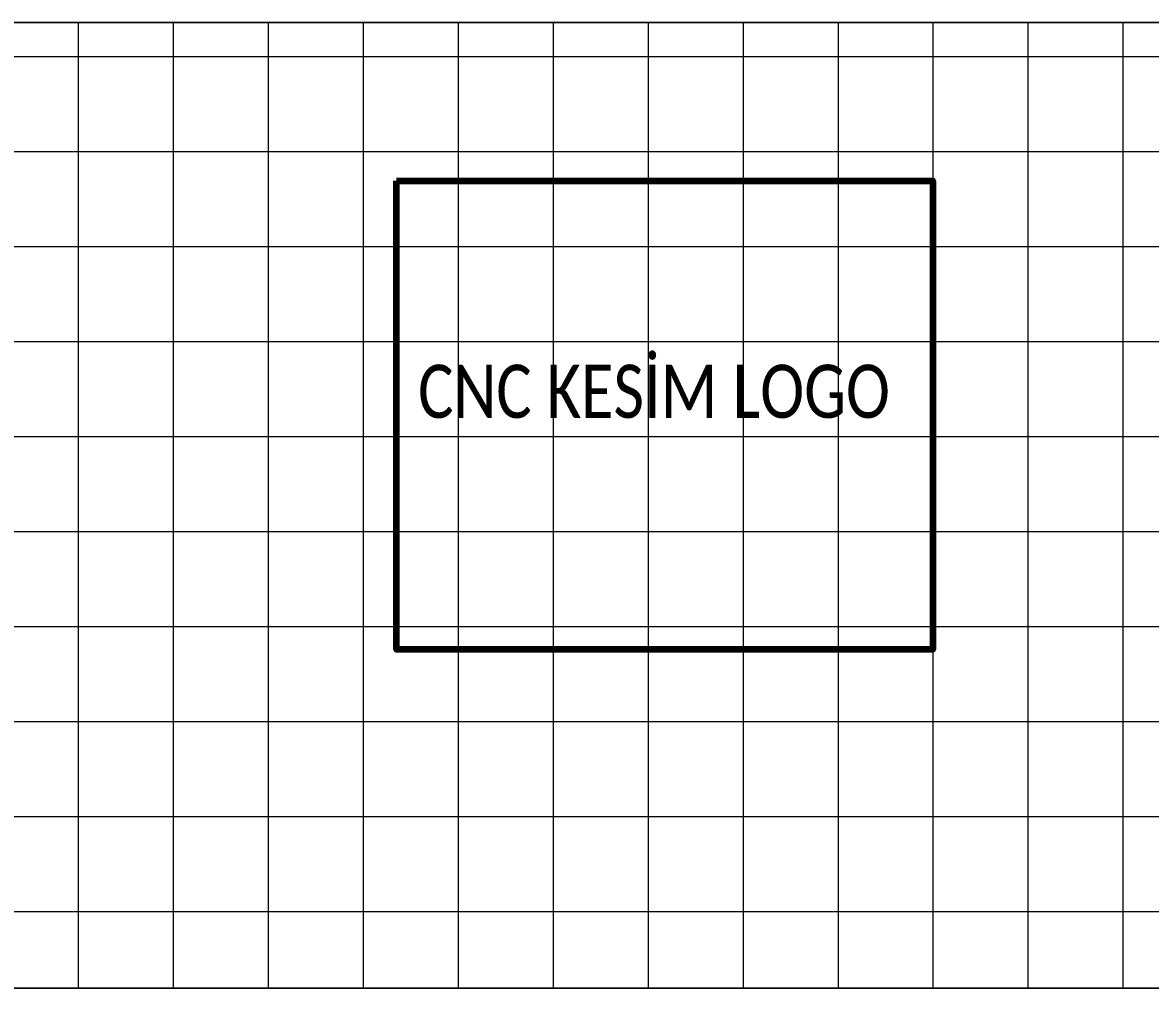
# Model space of a CAD drawing. Header units: millimetres. Extents: x 210628 to 232146, y -111309 to -91563.
# Drawn here: x 217767.6 to 217916, y -106628.5 to -106500 of the extents above; entities that cross this region are included whole.
import ezdxf

# ---------------------------------------------------------------- set-up
doc = ezdxf.new("R2010")
doc.units = ezdxf.units.MM
for name, color, linetype, lineweight in [('ahsap gor', 24, 'Continuous', 20), ('KP', 167, 'Continuous', 30), ('mermer', 142, 'Continuous', 15), ('seramik', 150, 'Continuous', 20)]:
    doc.layers.add(name, color=color, linetype=linetype, lineweight=lineweight)
doc.styles.add('text2', font='calibri.ttf', dxfattribs={"width": 0.8})

msp = doc.modelspace()

# ---------------------------------------------------------------- linework, layer by layer
at = {"layer": 'ahsap gor'}
for q in [(217970.74, -106499.96, 0), (217971.06, -106499.96, 0)]:
    msp.add_line((217729.06, -106499.96, 0), q, dxfattribs=at)
at = {"layer": 'KP', "lineweight": 100}
msp.add_lwpolyline([(217816.79, -106520.8), (217887.4, -106520.8), (217887.4, -106582.42), (217816.79, -106582.42)], close=True, dxfattribs=at)
at = {"layer": 'mermer', "elevation": 0}
msp.add_lwpolyline([(217958.17, -106629.96), (217478.06, -106629.96), (217478.06, -106626.96), (217958.17, -106626.96)], dxfattribs=at)
at = {"layer": 'seramik'}
for p, q in [((217971.06, -106499.96, 0), (217729.06, -106499.96, 0)), ((217956.96, -106626.96, 0), (217729.06, -106626.96, 0))]:
    msp.add_line(p, q, dxfattribs=at)
at = {"layer": 'seramik', "elevation": 0}
for points in [[(217774.9, -106499.96), (217774.9, -106626.96)], [(217787.4, -106499.96), (217787.4, -106626.96)], [(217799.9, -106499.96), (217799.9, -106626.96)], [(217812.4, -106499.96), (217812.4, -106626.96)], [(217824.9, -106499.96), (217824.9, -106626.96)], [(217837.4, -106499.96), (217837.4, -106626.96)], [(217849.9, -106499.96), (217849.9, -106626.96)], [(217862.4, -106499.96), (217862.4, -106626.96)], [(217874.9, -106499.96), (217874.9, -106626.96)], [(217887.4, -106499.96), (217887.4, -106626.96)], [(217899.9, -106499.96), (217899.9, -106626.96)], [(217912.4, -106499.96), (217912.4, -106626.96)], [(217971.06, -106504.46), (217729.06, -106504.46)], [(217971.06, -106516.96), (217729.06, -106516.96)], [(217971.06, -106529.46), (217729.06, -106529.46)], [(217971.06, -106541.96), (217729.06, -106541.96)], [(217971.06, -106554.46), (217729.06, -106554.46)], [(217971.06, -106566.96), (217729.06, -106566.96)], [(217971.06, -106579.46), (217729.06, -106579.46)], [(217971.06, -106591.96), (217729.06, -106591.96)], [(217971.06, -106604.46), (217729.06, -106604.46)], [(217971.06, -106616.96), (217729.06, -106616.96)]]:
    msp.add_lwpolyline(points, dxfattribs=at)

# ---------------------------------------------------------------- texts
at = {"layer": 'KP', "lineweight": 100, "insert": (217819.64, -106544.97, 0), "char_height": 7, "width": 326.4487, "attachment_point": 1, "style": 'text2'}
msp.add_mtext('CNC KESİM LOGO', dxfattribs=at)

doc.saveas('drawing.dxf')
